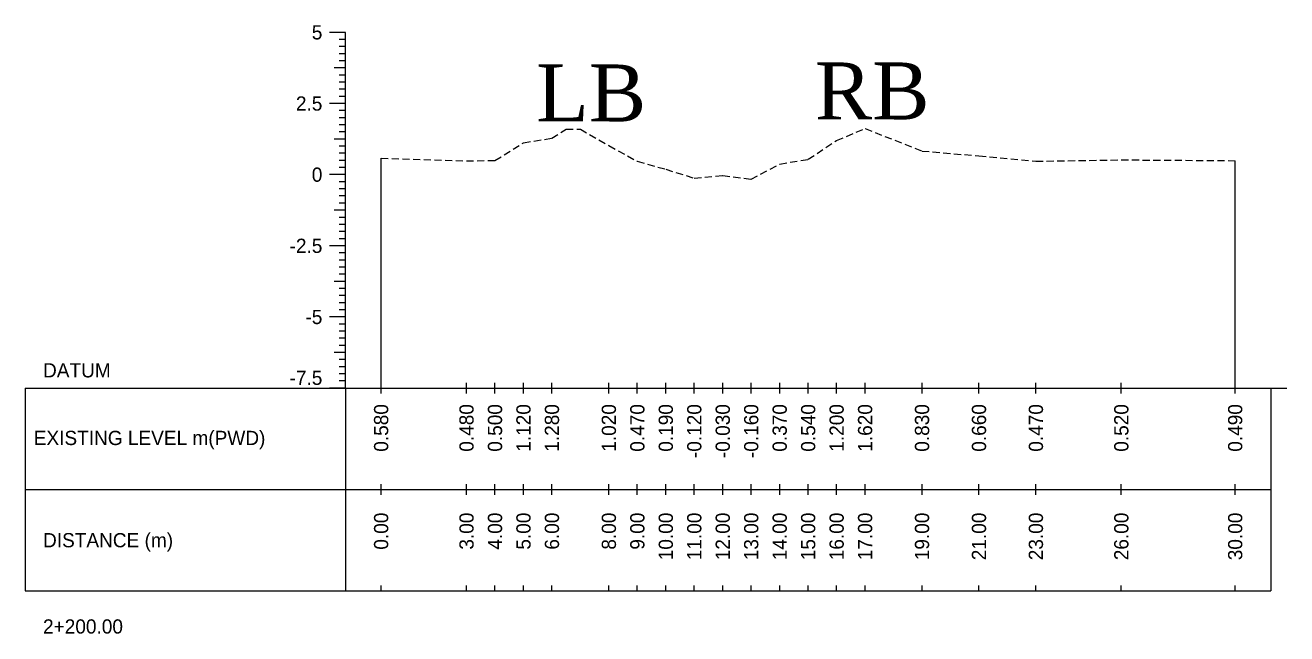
# Model space of a CAD drawing. Header units: inches. Extents: x 2552 to 3818, y -1499 to -1059.
# Drawn here: x 3636.38 to 3680.69, y -1489.31 to -1467.92 of the extents above; entities that cross this region are included whole.
import ezdxf
from ezdxf.enums import TextEntityAlignment as Align

# ---------------------------------------------------------------- set-up
doc = ezdxf.new("R2010")
doc.units = ezdxf.units.IN
doc.header["$MEASUREMENT"] = 0
doc.linetypes.add('HIDDEN', pattern=[0.375, 0.25, -0.125])
doc.layers.add('CS_Drawing', color=7, linetype='Continuous')
doc.layers.add('GL', color=3, linetype='HIDDEN')
doc.styles.add('romans', font='romans.shx')

msp = doc.modelspace()

# ---------------------------------------------------------------- linework, layer by layer
at = {"layer": 'CS_Drawing'}
for p, q in [((3647.626, -1468.175), (3647.063, -1468.175)), ((3647.626, -1468.175), (3647.232, -1468.175)), ((3647.626, -1468.175), (3647.401, -1468.175)), ((3647.626, -1468.425), (3647.401, -1468.425)), ((3647.626, -1480.675), (3647.626, -1468.175)), ((3647.626, -1468.675), (3647.401, -1468.675)), ((3647.626, -1468.925), (3647.401, -1468.925)), ((3647.626, -1469.175), (3647.401, -1469.175)), ((3647.626, -1469.425), (3647.232, -1469.425)), ((3647.626, -1469.425), (3647.401, -1469.425)), ((3647.626, -1469.675), (3647.401, -1469.675)), ((3647.626, -1469.925), (3647.401, -1469.925)), ((3647.626, -1470.175), (3647.401, -1470.175)), ((3647.626, -1470.675), (3647.063, -1470.675)), ((3647.626, -1470.675), (3647.232, -1470.675)), ((3647.626, -1470.425), (3647.401, -1470.425)), ((3647.626, -1470.675), (3647.401, -1470.675)), ((3647.626, -1470.925), (3647.401, -1470.925)), ((3647.626, -1471.175), (3647.401, -1471.175)), ((3647.626, -1471.425), (3647.401, -1471.425)), ((3647.626, -1471.925), (3647.232, -1471.925)), ((3647.626, -1471.675), (3647.401, -1471.675)), ((3647.626, -1471.925), (3647.401, -1471.925)), ((3647.626, -1472.175), (3647.401, -1472.175)), ((3647.626, -1472.425), (3647.401, -1472.425)), ((3647.626, -1472.675), (3647.401, -1472.675)), ((3647.626, -1472.925), (3647.401, -1472.925)), ((3648.876, -1480.675), (3648.876, -1472.595)), ((3678.876, -1480.675), (3678.876, -1472.685)), ((3647.626, -1473.175), (3647.063, -1473.175)), ((3647.626, -1473.175), (3647.232, -1473.175)), ((3647.626, -1473.175), (3647.401, -1473.175)), ((3647.626, -1473.425), (3647.401, -1473.425)), ((3647.626, -1473.675), (3647.401, -1473.675)), ((3647.626, -1473.925), (3647.401, -1473.925)), ((3647.626, -1474.175), (3647.401, -1474.175)), ((3647.626, -1474.425), (3647.232, -1474.425)), ((3647.626, -1474.425), (3647.401, -1474.425)), ((3647.626, -1474.675), (3647.401, -1474.675)), ((3647.626, -1474.925), (3647.401, -1474.925)), ((3647.626, -1475.175), (3647.401, -1475.175)), ((3647.626, -1475.425), (3647.401, -1475.425)), ((3647.626, -1475.675), (3647.063, -1475.675)), ((3647.626, -1475.675), (3647.232, -1475.675)), ((3647.626, -1475.675), (3647.401, -1475.675)), ((3647.626, -1475.925), (3647.401, -1475.925)), ((3647.626, -1476.175), (3647.401, -1476.175)), ((3647.626, -1476.425), (3647.401, -1476.425)), ((3647.626, -1476.925), (3647.232, -1476.925)), ((3647.626, -1476.675), (3647.401, -1476.675)), ((3647.626, -1476.925), (3647.401, -1476.925)), ((3647.626, -1477.175), (3647.401, -1477.175)), ((3647.626, -1477.425), (3647.401, -1477.425)), ((3647.626, -1477.675), (3647.401, -1477.675)), ((3647.626, -1478.175), (3647.063, -1478.175)), ((3647.626, -1478.175), (3647.232, -1478.175)), ((3647.626, -1477.925), (3647.401, -1477.925)), ((3647.626, -1478.175), (3647.401, -1478.175)), ((3647.626, -1478.425), (3647.401, -1478.425)), ((3647.626, -1478.675), (3647.401, -1478.675)), ((3647.626, -1478.925), (3647.401, -1478.925)), ((3647.626, -1479.425), (3647.232, -1479.425)), ((3647.626, -1479.175), (3647.401, -1479.175)), ((3647.626, -1479.425), (3647.401, -1479.425)), ((3647.626, -1479.675), (3647.401, -1479.675)), ((3647.626, -1479.925), (3647.401, -1479.925)), ((3647.626, -1480.175), (3647.401, -1480.175)), ((3647.626, -1480.425), (3647.401, -1480.425)), ((3636.376, -1480.675), (3647.626, -1480.675)), ((3636.376, -1480.675), (3636.376, -1487.8)), ((3647.626, -1480.675), (3647.063, -1480.675)), ((3647.626, -1480.675), (3647.232, -1480.675)), ((3647.626, -1480.675), (3647.401, -1480.675)), ((3647.626, -1480.675), (3680.126, -1480.675)), ((3647.626, -1480.675), (3647.626, -1487.8)), ((3648.876, -1480.862), (3648.876, -1480.487)), ((3651.876, -1480.862), (3651.876, -1480.487)), ((3652.876, -1480.862), (3652.876, -1480.487)), ((3653.876, -1480.862), (3653.876, -1480.487)), ((3654.876, -1480.862), (3654.876, -1480.487)), ((3656.876, -1480.862), (3656.876, -1480.487)), ((3657.876, -1480.862), (3657.876, -1480.487)), ((3658.876, -1480.862), (3658.876, -1480.487)), ((3659.876, -1480.862), (3659.876, -1480.487)), ((3660.876, -1480.862), (3660.876, -1480.487)), ((3661.876, -1480.862), (3661.876, -1480.487)), ((3662.876, -1480.862), (3662.876, -1480.487)), ((3663.876, -1480.862), (3663.876, -1480.487)), ((3664.876, -1480.862), (3664.876, -1480.487)), ((3665.876, -1480.862), (3665.876, -1480.487)), ((3667.876, -1480.862), (3667.876, -1480.487)), ((3669.876, -1480.862), (3669.876, -1480.487)), ((3671.876, -1480.862), (3671.876, -1480.487)), ((3674.876, -1480.862), (3674.876, -1480.487)), ((3678.876, -1480.862), (3678.876, -1480.487)), ((3680.126, -1480.675), (3680.688, -1480.675)), ((3680.126, -1480.675), (3680.519, -1480.675)), ((3680.126, -1480.675), (3680.351, -1480.675)), ((3680.126, -1480.675), (3680.126, -1487.8)), ((3636.376, -1484.237), (3647.626, -1484.237)), ((3647.626, -1484.237), (3680.126, -1484.237)), ((3647.626, -1484.237), (3680.126, -1484.237)), ((3648.876, -1484.425), (3648.876, -1484.05)), ((3651.876, -1484.425), (3651.876, -1484.05)), ((3652.876, -1484.425), (3652.876, -1484.05)), ((3653.876, -1484.425), (3653.876, -1484.05)), ((3654.876, -1484.425), (3654.876, -1484.05)), ((3656.876, -1484.425), (3656.876, -1484.05)), ((3657.876, -1484.425), (3657.876, -1484.05)), ((3658.876, -1484.425), (3658.876, -1484.05)), ((3659.876, -1484.425), (3659.876, -1484.05)), ((3660.876, -1484.425), (3660.876, -1484.05)), ((3661.876, -1484.425), (3661.876, -1484.05)), ((3662.876, -1484.425), (3662.876, -1484.05)), ((3663.876, -1484.425), (3663.876, -1484.05)), ((3664.876, -1484.425), (3664.876, -1484.05)), ((3665.876, -1484.425), (3665.876, -1484.05)), ((3667.876, -1484.425), (3667.876, -1484.05)), ((3669.876, -1484.425), (3669.876, -1484.05)), ((3671.876, -1484.425), (3671.876, -1484.05)), ((3674.876, -1484.425), (3674.876, -1484.05)), ((3678.876, -1484.425), (3678.876, -1484.05)), ((3636.376, -1487.8), (3647.626, -1487.8)), ((3647.626, -1487.8), (3680.126, -1487.8)), ((3648.876, -1487.8), (3648.876, -1487.612)), ((3651.876, -1487.8), (3651.876, -1487.612)), ((3652.876, -1487.8), (3652.876, -1487.612)), ((3653.876, -1487.8), (3653.876, -1487.612)), ((3654.876, -1487.8), (3654.876, -1487.612)), ((3656.876, -1487.8), (3656.876, -1487.612)), ((3657.876, -1487.8), (3657.876, -1487.612)), ((3658.876, -1487.8), (3658.876, -1487.612)), ((3659.876, -1487.8), (3659.876, -1487.612)), ((3660.876, -1487.8), (3660.876, -1487.612)), ((3661.876, -1487.8), (3661.876, -1487.612)), ((3662.876, -1487.8), (3662.876, -1487.612)), ((3663.876, -1487.8), (3663.876, -1487.612)), ((3664.876, -1487.8), (3664.876, -1487.612)), ((3665.876, -1487.8), (3665.876, -1487.612)), ((3667.876, -1487.8), (3667.876, -1487.612)), ((3669.876, -1487.8), (3669.876, -1487.612)), ((3671.876, -1487.8), (3671.876, -1487.612)), ((3674.876, -1487.8), (3674.876, -1487.612)), ((3678.876, -1487.8), (3678.876, -1487.612))]:
    msp.add_line(p, q, dxfattribs=at)
at = {"layer": 'GL'}
msp.add_lwpolyline([(3648.876, -1472.595), (3651.876, -1472.695), (3652.876, -1472.675), (3653.876, -1472.055), (3654.876, -1471.895), (3655.376, -1471.575), (3655.876, -1471.575), (3656.876, -1472.155), (3657.876, -1472.705), (3658.876, -1472.985), (3659.876, -1473.295), (3660.876, -1473.205), (3661.876, -1473.335), (3662.876, -1472.805), (3663.876, -1472.635), (3664.876, -1471.975), (3665.876, -1471.555), (3665.876, -1471.555), (3667.876, -1472.345), (3669.876, -1472.515), (3671.876, -1472.705), (3674.876, -1472.655), (3678.876, -1472.685)], dxfattribs=at)

# ---------------------------------------------------------------- texts
at = {"char_height": 2, "width": 204.37328, "attachment_point": 1, "style": 'romans'}
for s, insert in [('{\\fTimes New Roman|b0|i0|c0|p18;LB}', (3654.328, -1469.304)), ('{\\fTimes New Roman|b0|i0|c0|p18;RB}', (3664.111, -1469.233))]:
    msp.add_mtext(s, dxfattribs=dict(at, insert=insert))
at = {"layer": 'CS_Drawing'}
for s, p in [('5', (3646.813, -1468.175)), ('2.5', (3646.813, -1470.675)), ('0', (3646.813, -1473.175)), ('-2.5', (3646.813, -1475.675)), ('-5', (3646.813, -1478.175))]:
    msp.add_text(s, height=0.5, dxfattribs=at).set_placement(p, align=Align.MIDDLE_RIGHT)
for s, p in [('DATUM', (3637.001, -1480.05)), ('EXISTING LEVEL m(PWD)', (3636.675, -1482.426)), ('DISTANCE (m)', (3637.001, -1486.019)), ('2+200.00', (3637.001, -1489.05))]:
    msp.add_text(s, height=0.5, dxfattribs=at).set_placement(p, align=Align.MIDDLE_LEFT)
msp.add_text('-7.5', height=0.5, dxfattribs=at).set_placement((3646.813, -1480.562), align=Align.RIGHT)
for s, p in [('0.580', (3648.876, -1481.237)), ('0.480', (3651.876, -1481.237)), ('0.500', (3652.876, -1481.237)), ('1.120', (3653.876, -1481.237)), ('1.280', (3654.876, -1481.237)), ('1.020', (3656.876, -1481.237)), ('0.470', (3657.876, -1481.237)), ('0.190', (3658.876, -1481.237)), ('-0.120', (3659.876, -1481.237)), ('-0.030', (3660.876, -1481.237)), ('-0.160', (3661.876, -1481.237)), ('0.370', (3662.876, -1481.237)), ('0.540', (3663.876, -1481.237)), ('1.200', (3664.876, -1481.237)), ('1.620', (3665.876, -1481.237)), ('0.830', (3667.876, -1481.237)), ('0.660', (3669.876, -1481.237)), ('0.470', (3671.876, -1481.237)), ('0.520', (3674.876, -1481.237)), ('0.490', (3678.876, -1481.237)), ('0.00', (3648.876, -1485.05)), ('3.00', (3651.876, -1485.05)), ('4.00', (3652.876, -1485.05)), ('5.00', (3653.876, -1485.05)), ('6.00', (3654.876, -1485.05)), ('8.00', (3656.876, -1485.05)), ('9.00', (3657.876, -1485.05)), ('10.00', (3658.876, -1485.05)), ('11.00', (3659.876, -1485.05)), ('12.00', (3660.876, -1485.05)), ('13.00', (3661.876, -1485.05)), ('14.00', (3662.876, -1485.05)), ('15.00', (3663.876, -1485.05)), ('16.00', (3664.876, -1485.05)), ('17.00', (3665.876, -1485.05)), ('19.00', (3667.876, -1485.05)), ('21.00', (3669.876, -1485.05)), ('23.00', (3671.876, -1485.05)), ('26.00', (3674.876, -1485.05)), ('30.00', (3678.876, -1485.05))]:
    msp.add_text(s, height=0.5, rotation=90, dxfattribs=at).set_placement(p, align=Align.MIDDLE_RIGHT)

doc.saveas('drawing.dxf')
